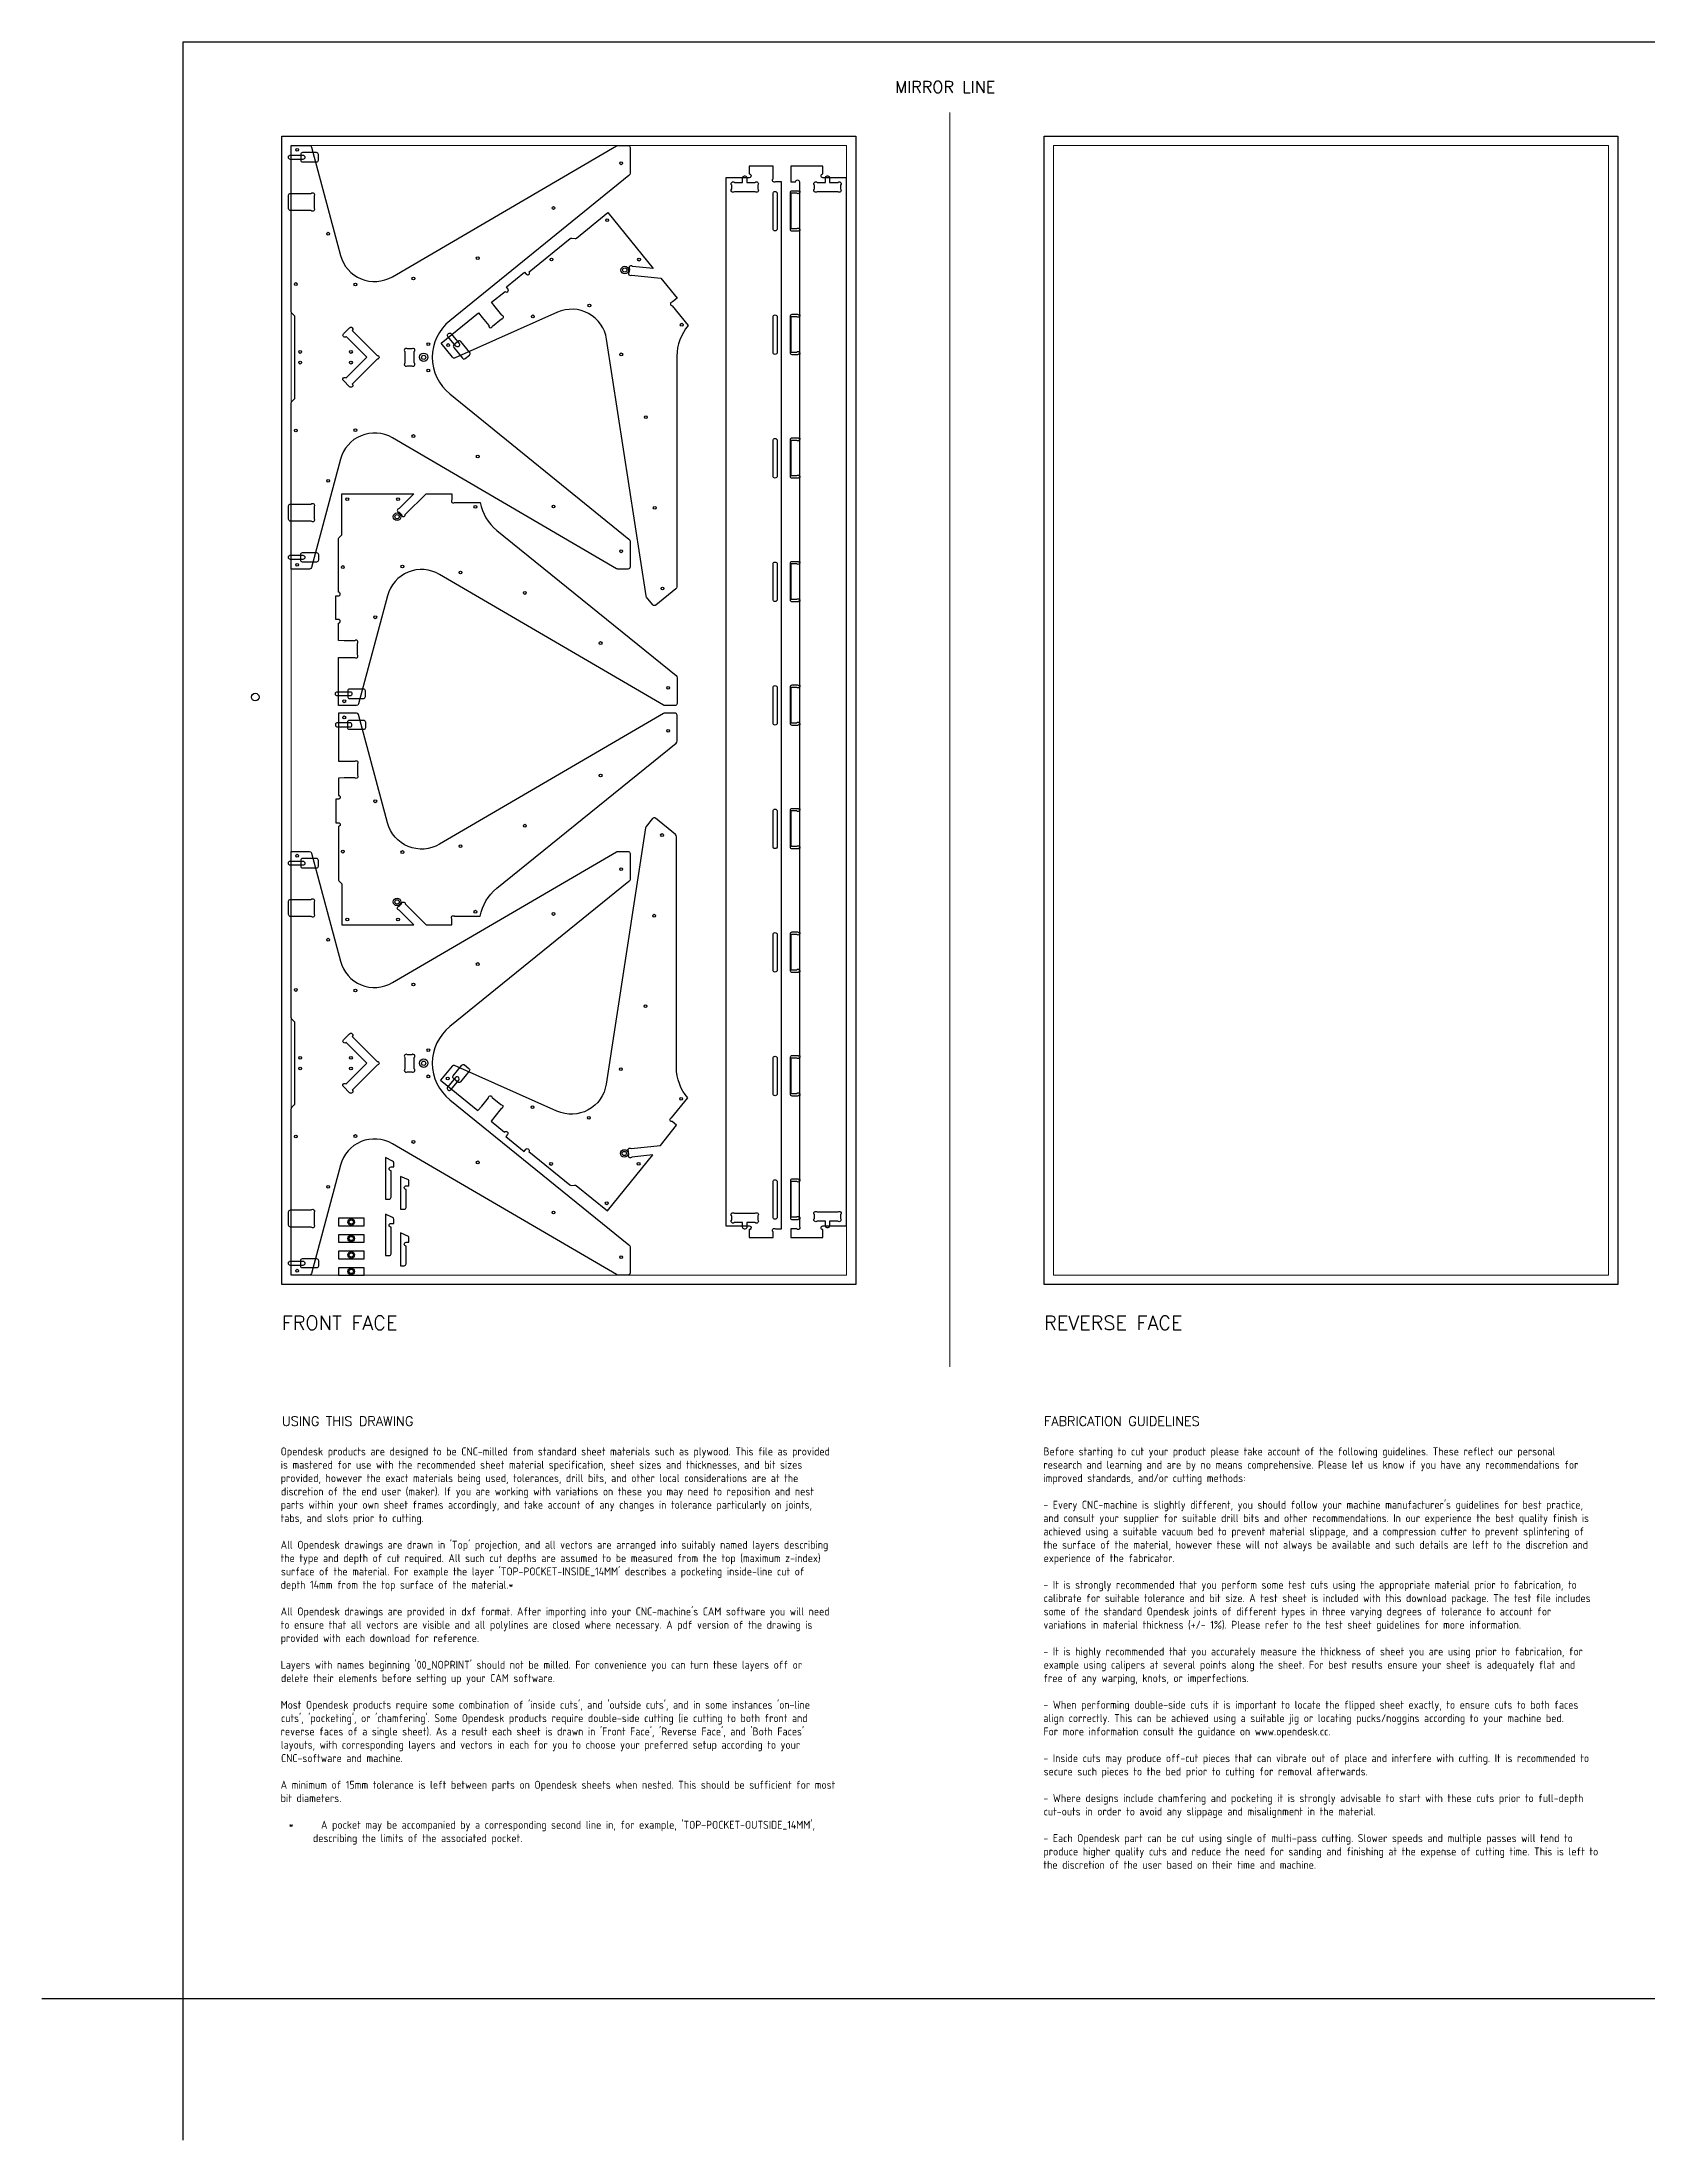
# Model space of a CAD drawing. Header units: millimetres. Extents: x -300 to 5880, y -300 to 4158.
# Drawn here: x -300 to 3112, y -300 to 4158 of the extents above; entities that cross this region are included whole.
import ezdxf
from ezdxf.enums import TextEntityAlignment as Align

# ---------------------------------------------------------------- set-up
doc = ezdxf.new("R2010")
doc.units = ezdxf.units.MM
doc.layers.add('00-NOPRINT_TEXT', color=7, linetype='Continuous', lineweight=25)
doc.layers.add('00_NOPRINT_TOLERANCE', color=7, linetype='Continuous', lineweight=5)
for name, color, linetype, lineweight, true_color in [('BOARD_$TH-NOMINAL', 3, 'Continuous', 30, 0x00ff00), ('TOP-CUT-INSIDE_18.000MM', 1, 'Continuous', 25, 0xff1c00), ('TOP-CUT-OUTSIDE_18.000MM', 220, 'Continuous', 25, 0xff00d1), ('TOP-HOLE-6.000MM-DIAM_14.000MM', 220, 'Continuous', 25, 0xff00c7), ('TOP-HOLE-9.000MM-DIAM_14.000MM', 220, 'Continuous', 25, 0xff00c7), ('TOP-HOLE-9.000MM-DIAM_18.000MM', 3, 'Continuous', 25, 0x00ff0c), ('TOP-POCKET-INSIDE_1.000MM', 3, 'Continuous', 25, 0x0eff00), ('TOP-POCKET-INSIDE_12.000MM', 140, 'Continuous', 25, 0x00b1ff), ('TOP-POCKET-INSIDE_16.000MM', 20, 'Continuous', 25, 0xff2100), ('TOP-POCKET-INSIDE_2.000MM', 110, 'Continuous', 25, 0x00ff94), ('TOP-POCKET-INSIDE_4.000MM', 160, 'Continuous', 25, 0x0026ff), ('TOP-POCKET-INSIDE_9.000MM', 60, 'Continuous', 25, 0xb0ff00)]:
    doc.layers.add(name, color=color, linetype=linetype, lineweight=lineweight, true_color=true_color)
doc.styles.add('OD-ISOCP-17_240', font='isocp.shx')
doc.styles.add('OD-ISOCP-17_241', font='isocp.shx')
doc.styles.add('OD-ISOCP-17_242', font='isocp.shx')
doc.styles.add('OD-ISOCP-17_243', font='isocp.shx')
doc.styles.add('OD-ISOCP-17_244', font='isocp.shx')
doc.styles.add('OD-ISOCP-17_245', font='isocp.shx')
doc.styles.add('OD-ISOCP-17_246', font='isocp.shx')
doc.styles.add('OD-ISOCP-17_247', font='isocp.shx')
doc.styles.add('OD-ISOCP-17_248', font='isocp.shx')
doc.styles.add('OD-ISOCP-17_249', font='isocp.shx')
doc.styles.add('OD-ISOCP-17_250', font='isocp.shx')
doc.styles.add('OD-ISOCP-17_251', font='isocp.shx')
doc.styles.add('OD-ISOCP-17_252', font='isocp.shx')
doc.styles.add('OD-ISOCP-17_253', font='isocp.shx')
doc.styles.add('OD-ISOCP-17_254', font='isocp.shx')
doc.styles.add('OD-ISOCP-17_255', font='isocp.shx')
doc.styles.add('OD-ISOCP-17_256', font='isocp.shx')
doc.styles.add('OD-ISOCP-17_257', font='isocp.shx')
doc.styles.add('OD-ISOCP-17_258', font='isocp.shx')
doc.styles.add('OD-ISOCP-17_259', font='isocp.shx')
doc.styles.add('OD-ISOCP-17_260', font='isocp.shx')
doc.styles.add('OD-ISOCP-17_261', font='isocp.shx')
doc.styles.add('OD-ISOCP-17_262', font='isocp.shx')
doc.styles.add('OD-ISOCP-17_263', font='isocp.shx')
doc.styles.add('OD-ISOCP-17_264', font='isocp.shx')
doc.styles.add('OD-ISOCP-17_265', font='isocp.shx')
doc.styles.add('OD-ISOCP-17_266', font='isocp.shx')
doc.styles.add('OD-ISOCP-17_267', font='isocp.shx')
doc.styles.add('OD-ISOCP-17_268', font='isocp.shx')
doc.styles.add('OD-ISOCP-17_269', font='isocp.shx')
doc.styles.add('OD-ISOCP-17_270', font='isocp.shx')
doc.styles.add('OD-ISOCP-17_271', font='isocp.shx')
doc.styles.add('OD-ISOCP-17_272', font='isocp.shx')
doc.styles.add('OD-ISOCP-17_273', font='isocp.shx')
doc.styles.add('OD-ISOCP-17_274', font='isocp.shx')
doc.styles.add('OD-ISOCP-17_275', font='isocp.shx')
doc.styles.add('OD-ISOCP-17_276', font='isocp.shx')
doc.styles.add('OD-ISOCP-17_277', font='isocp.shx')
doc.styles.add('OD-ISOCP-17_278', font='isocp.shx')
doc.styles.add('OD-ISOCP-17_279', font='isocp.shx')
doc.styles.add('OD-ISOCP-17_280', font='isocp.shx')
doc.styles.add('OD-ISOCP-17_281', font='isocp.shx')
doc.styles.add('OD-ISOCP-17_282', font='isocp.shx')
doc.styles.add('OD-ISOCP-17_283', font='isocp.shx')
doc.styles.add('OD-ISOCP-17_284', font='isocp.shx')
doc.styles.add('OD-ISOCP-17_285', font='isocp.shx')
doc.styles.add('OD-ISOCP-17_286', font='isocp.shx')
doc.styles.add('OD-ISOCP-17_287', font='isocp.shx')
doc.styles.add('OD-ISOCP-17_288', font='isocp.shx')
doc.styles.add('OD-SIMPLEX-20_87', font='simplex.shx')
doc.styles.add('OD-SIMPLEX-20_88', font='simplex.shx')
doc.styles.add('OD-SIMPLEX-25_89', font='simplex.shx')
doc.styles.add('OD-SIMPLEX-30_88', font='simplex.shx')
doc.styles.add('OD-SIMPLEX-30_89', font='simplex.shx')

# ---------------------------------------------------------------- blocks, each defined once
blk = doc.blocks.new('Borders Opendesk_7')
at = {"layer": '00-NOPRINT_TEXT'}
for p, q in [((0, 4158), (5880, 4158)), ((0, 0), (0, 4158)), ((0, 0), (-300, 0)), ((0, -300), (0, 0)), ((5880, 0), (0, 0))]:
    blk.add_line(p, q, dxfattribs=at)
at = {"layer": '00_NOPRINT_TOLERANCE', "ltscale": 0.379043}
blk.add_line((1630, 1343.2), (1630, 4008), dxfattribs=at)
at = {"layer": '00_NOPRINT_TOLERANCE', "ltscale": 0.379202}
for p, q in [((210, 3958), (1430, 3958)), ((210, 1518), (210, 3958)), ((1430, 3958), (1430, 1518)), ((1830, 3958), (3050, 3958)), ((1830, 1518), (1830, 3958)), ((3050, 3958), (3050, 1518)), ((1430, 1518), (210, 1518)), ((3050, 1518), (1830, 1518))]:
    blk.add_line(p, q, dxfattribs=at)
at = {"layer": '00_NOPRINT_TOLERANCE', "ltscale": 0.380876}
for p, q in [((230, 3938), (1410, 3938)), ((1850, 3938), (3030, 3938)), ((1410, 1538), (230, 1538)), ((3030, 1538), (1850, 1538))]:
    blk.add_line(p, q, dxfattribs=at)
at = {"layer": '00_NOPRINT_TOLERANCE', "ltscale": 0.380023}
for p, q in [((230, 1538), (230, 3938)), ((1410, 3938), (1410, 1538)), ((1850, 1538), (1850, 3938)), ((3030, 3938), (3030, 1538))]:
    blk.add_line(p, q, dxfattribs=at)
at = {"layer": 'BOARD_$TH-NOMINAL'}
for p, q in [((210, 3958), (1430, 3958)), ((210, 1518), (210, 3958)), ((1430, 3958), (1430, 1518)), ((1830, 3958), (3050, 3958)), ((1830, 1518), (1830, 3958)), ((3050, 3958), (3050, 1518)), ((1430, 1518), (210, 1518)), ((3050, 1518), (1830, 1518))]:
    blk.add_line(p, q, dxfattribs=at)
at = {"layer": '00-NOPRINT_TEXT', "style": 'OD-SIMPLEX-25_89'}
blk.add_text('MIRROR LINE', height=25, dxfattribs=at).set_placement((1513.3, 4049.9))
at = {"layer": '00-NOPRINT_TEXT', "color": 7}
for s, height, style, p in [('FRONT FACE', 30, 'OD-SIMPLEX-30_89', (210, 1451.3)), ('REVERSE FACE', 30, 'OD-SIMPLEX-30_88', (1830, 1451.3)), ('USING THIS DRAWING', 20, 'OD-SIMPLEX-20_88', (210, 1237.4)), ('FABRICATION GUIDELINES', 20, 'OD-SIMPLEX-20_87', (1830, 1237.4))]:
    blk.add_text(s, height=height, dxfattribs=dict(at, style=style)).set_placement(p, align=Align.TOP_LEFT)
for s, style, p in [('Opendesk products are designed to be CNC-milled from standard sheet materials such as plywood. This file as provided', 'OD-ISOCP-17_265', (207.4, 1154.7)), ('Before starting to cut your product please take account of the following guidelines. These reflect our personal', 'OD-ISOCP-17_240', (1828.7, 1154.7)), ('is mastered for use with the recommended sheet material specification, sheet sizes and thicknesses, and bit sizes', 'OD-ISOCP-17_266', (207.4, 1126.3)), ('provided, however the exact materials being used, tolerances, drill bits, and other local considerations are at the', 'OD-ISOCP-17_267', (207.4, 1098)), ('research and learning and are by no means comprehensive. Please let us know if you have any recommendations for', 'OD-ISOCP-17_241', (1828.7, 1126.3)), ('improved standards, and/or cutting methods:', 'OD-ISOCP-17_242', (1828.7, 1098)), ('discretion of the end user (maker). If you are working with variations on these you may need to reposition and nest', 'OD-ISOCP-17_268', (208.1, 1069.7)), ('tabs, and slots prior to cutting.', 'OD-ISOCP-17_270', (207.4, 1013)), ('parts within your own sheet frames accordingly, and take account of any changes in tolerance particularly on joints,', 'OD-ISOCP-17_269', (207.4, 1041.3)), ("- Every CNC-machine is slightly different, you should follow your machine manufacturer's guidelines for best practice,", 'OD-ISOCP-17_243', (1828.7, 1041.3)), ('and consult your supplier for suitable drill bits and other recommendations. In our experience the best quality finish is', 'OD-ISOCP-17_244', (1828.7, 1013)), ('achieved using a suitable vacuum bed to prevent material slippage, and a compression cutter to prevent splintering of', 'OD-ISOCP-17_245', (1828.7, 984.7)), ('the type and depth of cut required. All such cut depths are assumed to be measured from the top (maximum z-index)', 'OD-ISOCP-17_272', (207.4, 928)), ("All Opendesk drawings are drawn in 'Top' projection, and all vectors are arranged into suitably named layers describing", 'OD-ISOCP-17_271', (207.4, 956.3)), ('the surface of the material, however these will not always be available and such details are left to the discretion and', 'OD-ISOCP-17_246', (1828.7, 956.3)), ('experience of the fabricator.', 'OD-ISOCP-17_247', (1829.2, 928)), ("surface of the material. For example the layer 'TOP-POCKET-INSIDE_14MM' describes a pocketing inside-line cut of", 'OD-ISOCP-17_273', (208, 899.7)), ('depth 14mm from the top surface of the material.*', 'OD-ISOCP-17_274', (207.4, 871.3)), ('- It is strongly recommended that you perform some test cuts using the appropriate material prior to fabrication, to', 'OD-ISOCP-17_248', (1828.7, 871.3)), ('calibrate for suitable tolerance and bit size. A test sheet is included with this download package. The test file includes', 'OD-ISOCP-17_249', (1829.3, 843)), ('to ensure that all vectors are visible and all polylines are closed where necessary. A pdf version of the drawing is', 'OD-ISOCP-17_276', (207.4, 786.3)), ("All Opendesk drawings are provided in dxf format. After importing into your CNC-machine's CAM software you will need", 'OD-ISOCP-17_275', (207.4, 814.7)), ('variations in material thickness (+/- 1%). Please refer to the test sheet guidelines for more information.', 'OD-ISOCP-17_251', (1828.7, 786.3)), ('some of the standard Opendesk joints of different types in three varying degrees of tolerance to account for', 'OD-ISOCP-17_250', (1829.2, 814.7)), ('provided with each download for reference.', 'OD-ISOCP-17_277', (207.4, 758)), ("Layers with names beginning '00_NOPRINT' should not be milled. For convenience you can turn these layers off or", 'OD-ISOCP-17_278', (207.4, 701.3)), ('- It is highly recommended that you accurately measure the thickness of sheet you are using prior to fabrication, for', 'OD-ISOCP-17_252', (1828.7, 729.7)), ('example using calipers at several points along the sheet. For best results ensure your sheet is adequately flat and', 'OD-ISOCP-17_253', (1829.2, 701.3)), ('delete their elements before setting up your CAM software.', 'OD-ISOCP-17_279', (208.1, 673)), ('free of any warping, knots, or imperfections.', 'OD-ISOCP-17_254', (1828.7, 673)), ("Most Opendesk products require some combination of 'inside cuts', and 'outside cuts', and in some instances 'on-line", 'OD-ISOCP-17_280', (207.4, 616.3)), ('- When performing double-side cuts it is important to locate the flipped sheet exactly, to ensure cuts to both faces', 'OD-ISOCP-17_255', (1828.7, 616.3)), ("reverse faces of a single sheet). As a result each sheet is drawn in 'Front Face', 'Reverse Face', and 'Both Faces'", 'OD-ISOCP-17_282', (207.4, 559.7)), ("cuts', 'pocketing', or 'chamfering'. Some Opendesk products require double-side cutting (ie cutting to both front and", 'OD-ISOCP-17_281', (208.1, 588)), ('align correctly. This can be achieved using a suitable jig or locating pucks/noggins according to your machine bed.', 'OD-ISOCP-17_256', (1828.7, 588)), ('layouts, with corresponding layers and vectors in each for you to choose your preferred setup according to your', 'OD-ISOCP-17_283', (207.8, 531.3)), ('For more information consult the guidance on www.opendesk.cc.', 'OD-ISOCP-17_257', (1828.7, 559.7)), ('CNC-software and machine.', 'OD-ISOCP-17_284', (208.2, 503)), ('- Inside cuts may produce off-cut pieces that can vibrate out of place and interfere with cutting. It is recommended to', 'OD-ISOCP-17_258', (1828.7, 503)), ('secure such pieces to the bed prior to cutting for removal afterwards.', 'OD-ISOCP-17_259', (1829.2, 474.7)), ('A minimum of 15mm tolerance is left between parts on Opendesk sheets when nested. This should be sufficient for most', 'OD-ISOCP-17_285', (207.4, 446.3)), ('bit diameters.', 'OD-ISOCP-17_286', (207.4, 418)), ('- Where designs include chamfering and pocketing it is strongly advisable to start with these cuts prior to full-depth', 'OD-ISOCP-17_260', (1828.7, 418)), ('cut-outs in order to avoid any slippage and misalignment in the material.', 'OD-ISOCP-17_261', (1829.3, 389.7)), ("*      A pocket may be accompanied by a corresponding second line in, for example, 'TOP-POCKET-OUTSIDE_14MM',", 'OD-ISOCP-17_287', (224.4, 361.3)), ('describing the limits of the associated pocket.', 'OD-ISOCP-17_288', (276.1, 333)), ('- Each Opendesk part can be cut using single of multi-pass cutting. Slower speeds and multiple passes will tend to', 'OD-ISOCP-17_262', (1828.7, 333)), ('produce higher quality cuts and reduce the need for sanding and finishing at the expense of cutting time. This is left to', 'OD-ISOCP-17_263', (1828.7, 304.7)), ('the discretion of the user based on their time and machine.', 'OD-ISOCP-17_264', (1828.7, 276.3))]:
    blk.add_text(s, height=17, dxfattribs=dict(at, style=style)).set_placement(p)

msp = doc.modelspace()

# ---------------------------------------------------------------- linework, layer by layer
at = {"layer": 'TOP-CUT-INSIDE_18.000MM'}
for points in [[(1254, 3836, -1), (1263, 3836), (1263, 3761, -1), (1254, 3761)], [(1254, 3573.5, -1), (1263, 3573.5), (1263, 3498.5, -1), (1254, 3498.5)], [(359.6, 3544.9), (412.5, 3492, -1), (412.5, 3484), (359.6, 3431.1, -1), (353.9, 3425.4), (340.9, 3438.4, -1), (346.6, 3444.1), (390.5, 3488), (346.6, 3531.9, -1), (340.9, 3537.6), (353.9, 3550.6, -1)], [(1254, 3311, -1), (1263, 3311), (1263, 3236, -1), (1254, 3236)], [(1254, 3048.5, -1), (1263, 3048.5), (1263, 2973.5, -1), (1254, 2973.5)], [(1263, 2711, -1), (1254, 2711), (1254, 2786, -1), (1263, 2786)], [(1263, 2448.5, -1), (1254, 2448.5), (1254, 2523.5, -1), (1263, 2523.5)], [(1263, 2186, -1), (1254, 2186), (1254, 2261, -1), (1263, 2261)], [(359.6, 2044.9), (412.5, 1992, -1), (412.5, 1984), (359.6, 1931.1, -1), (353.9, 1925.4), (340.9, 1938.4, -1), (346.6, 1944.1), (390.5, 1988), (346.6, 2031.9, -1), (340.9, 2037.6), (353.9, 2050.6, -1)], [(1263, 1923.5, -1), (1254, 1923.5), (1254, 1998.5, -1), (1263, 1998.5)], [(1254, 1736, -1), (1263, 1736), (1263, 1661, -1), (1254, 1661)]]:
    msp.add_lwpolyline(points, format="xyb", close=True, dxfattribs=at)
at = {"layer": 'TOP-CUT-OUTSIDE_18.000MM'}
for points in [[(950, 3097.1), (950, 3042.5, -0.414214), (945.5, 3038), (924.1, 3038, -0.132835), (921.1, 3038.8), (444.8, 3316.8, 0.494592), (334.5, 3271.4), (272.9, 3041.3, -0.339454), (268.5, 3038), (230, 3038), (230, 3391.1, -0.198912), (231.3, 3394.3), (236.3, 3399.3, 0.198912), (237.5, 3402.2), (237.5, 3573.8, 0.198912), (236.3, 3576.7), (231.3, 3581.7, -0.198912), (230, 3584.9), (230, 3938), (268.5, 3938, -0.339454), (272.9, 3934.7), (334.5, 3704.6, 0.494592), (444.8, 3659.2), (921.1, 3937.2, -0.132835), (924.1, 3938), (945.5, 3938, -0.414214), (950, 3933.5), (950, 3878.9, -0.226277), (947.8, 3874.2), (566.8, 3565.7, 0.476976), (566.8, 3410.3), (947.8, 3101.8, -0.226277)], [(1259.1, 1636), (1272, 1636), (1272, 3861), (1259.1, 3861, -1), (1254, 3867.1), (1254, 3894), (1203.6, 3894), (1203.6, 3877.6, -1.064946), (1203, 3869.6), (1154, 3869.6), (1154, 1642.4), (1203, 1642.4, -1.064946), (1203.6, 1634.4), (1203.6, 1618), (1254, 1618), (1254, 1629.9, -1)], [(950, 1597.1), (950, 1542.5, -0.414214), (945.5, 1538), (924.1, 1538, -0.132835), (921.1, 1538.8), (444.8, 1816.8, 0.494592), (334.5, 1771.4), (272.9, 1541.3, -0.339454), (268.5, 1538), (230, 1538), (230, 1891.1, -0.198912), (231.3, 1894.3), (236.3, 1899.3, 0.198912), (237.5, 1902.2), (237.5, 2073.8, 0.198912), (236.3, 2076.7), (231.3, 2081.7, -0.198912), (230, 2084.9), (230, 2438), (268.5, 2438, -0.339454), (272.9, 2434.7), (334.5, 2204.6, 0.494592), (444.8, 2159.2), (921.1, 2437.2, -0.132835), (924.1, 2438), (945.5, 2438, -0.414214), (950, 2433.5), (950, 2378.9, -0.226277), (947.8, 2374.2), (566.8, 2065.7, 0.476976), (566.8, 1910.3), (947.8, 1601.8, -0.226277)], [(474, 1727.6), (479.9, 1727.6), (479.9, 1736.2, 0.265299), (479, 1740.1), (462.1, 1747.6), (462, 1747.6), (462, 1677.6), (470, 1677.6, 0.414214), (474, 1681.6), (474, 1719.6, -0.999951)], [(474, 1607.6), (479.9, 1607.6), (479.9, 1616.2, 0.265299), (479, 1620.1), (462.1, 1627.6), (462, 1627.6), (462, 1557.6), (470, 1557.6, 0.414214), (474, 1561.6), (474, 1599.6, -0.999951)]]:
    msp.add_lwpolyline(points, format="xyb", close=True, dxfattribs=at)
for points in [[(1304.5, 3836.5), (1292, 3836.5), (1292, 3761.5), (1304.3, 3761.5, -1), (1310, 3755.8), (1310, 3579.8, -1), (1304.5, 3574), (1292, 3574), (1292, 3499), (1304.3, 3499, -1), (1310, 3493.3), (1310, 3317.3, -1), (1304.5, 3311.5), (1292, 3311.5), (1292, 3236.5), (1304.3, 3236.5, -1), (1310, 3230.8), (1310, 3054.8, -1), (1304.5, 3049), (1292, 3049), (1292, 2974), (1304.3, 2974, -1), (1310, 2968.3), (1310, 2792.3, -1), (1304.5, 2786.5), (1292, 2786.5), (1292, 2711.5), (1304.3, 2711.5, -1), (1310, 2705.8), (1310, 2529.8, -1), (1304.5, 2524), (1292, 2524), (1292, 2449), (1304.3, 2449, -1), (1310, 2443.3), (1310, 2267.3, -1), (1304.5, 2261.5), (1292, 2261.5), (1292, 2186.5), (1304.3, 2186.5, -1), (1310, 2180.8), (1310, 2004.8, -1), (1304.5, 1999), (1292, 1999), (1292, 1924), (1304.3, 1924, -1), (1310, 1918.3), (1310, 1742.3, -1), (1304.5, 1736.5), (1292, 1736.5), (1292, 1661.5), (1304.3, 1661.5, -1), (1310, 1655.8), (1310, 1641.3, -1.060722), (1304, 1636), (1292, 1636), (1292, 1618), (1360, 1618), (1360, 1634.4, -1), (1360, 1642.4), (1410, 1642.4), (1410, 3869.6), (1360, 3869.6, -1), (1360, 3877.6), (1360, 3894), (1292, 3894), (1292, 3861), (1302, 3861, -1), (1310, 3861), (1310, 3842.3, -1), (1304.5, 3836.5)], [(657.8, 3554.4), (676.5, 3569.6, 1), (677.3, 3577.6), (663.3, 3594.9), (655.7, 3604.9), (684.4, 3628.1, 1), (690.6, 3633.1), (687.2, 3637.4), (726, 3668.9), (729.5, 3664.6, 1), (735.7, 3669.7), (822.8, 3740.2, -0.198912), (826.1, 3741.2), (833.2, 3740.5, 0.198912), (836.1, 3741.3), (902.8, 3795.3), (999.1, 3676.4), (955, 3681.1, 1), (948.8, 3676), (948.1, 3669, 1), (953.1, 3662.8), (1015.5, 3656.2), (1050.1, 3613.5), (1040.3, 3605.5, 1), (1039.4, 3597.6), (1073.6, 3555.4, 0.178377), (1049.7, 3490.5), (1049.7, 3000.3, -0.226277), (1047.5, 2995.7), (1005, 2961.3, -0.414214), (998.7, 2961.9), (985.2, 2978.5, -0.132835), (984, 2981.4), (900.2, 3526.5, 0.494592), (795.6, 3583.6), (578, 3486.7, -0.339454), (572.7, 3488), (548.4, 3518), (627.6, 3582.2), (635.8, 3572.6), (649.8, 3555.3, 1), (657.8, 3554.4)], [(370.5, 2856), (370.5, 2880, 1), (364.8, 2885.7), (342.5, 2885.7), (330, 2886), (330, 2923, 1), (330, 2931), (324.5, 2931), (324.5, 2981), (330, 2981, 1), (330, 2989), (330, 3101.1, -0.198912), (331.3, 3104.3), (336.3, 3109.3, 0.198912), (337.5, 3112.2), (337.5, 3198), (490.5, 3198), (459.1, 3166.6, 1), (459.1, 3158.6), (464.2, 3153.6, 1), (472.2, 3153.6), (516.5, 3198), (571.5, 3198), (571.5, 3185.4, 1), (577.2, 3179.7), (631.5, 3179.7, 0.178377), (666.8, 3120.3), (1047.8, 2811.8, -0.226277), (1050, 2807.1), (1050, 2752.5, -0.414214), (1045.5, 2748), (1024.1, 2748, -0.132835), (1021.1, 2748.8), (544.8, 3026.8, 0.494592), (434.5, 2981.4), (372.9, 2751.3, -0.339454), (368.5, 2748), (330, 2748), (330, 2850), (342.5, 2850.3), (364.8, 2850.3, 1), (370.5, 2856)], [(364.8, 2629.7, -1), (370.5, 2624), (370.5, 2600, -1), (364.8, 2594.3), (342.5, 2594.3), (330, 2594), (330, 2557, -1), (330, 2549), (324.5, 2549), (324.5, 2499), (330, 2499, -1), (330, 2491), (330, 2378.9, 0.198912), (331.3, 2375.7), (336.3, 2370.7, -0.198912), (337.5, 2367.8), (337.5, 2282), (490.5, 2282), (459.1, 2313.4, -1), (459.1, 2321.4), (464.2, 2326.4, -1), (472.2, 2326.4), (516.5, 2282), (571.5, 2282), (571.5, 2294.6, -1), (577.2, 2300.3), (631.5, 2300.3, -0.178377), (666.8, 2359.7), (1047.8, 2668.2, 0.226277), (1050, 2672.9), (1050, 2727.5, 0.414214), (1045.5, 2732), (1024.1, 2732, 0.132835), (1021.1, 2731.2), (544.8, 2453.2, -0.494592), (434.5, 2498.6), (372.9, 2728.7, 0.339454), (368.5, 2732), (330, 2732), (330, 2630), (342.5, 2629.7), (364.8, 2629.7)], [(648.9, 1914.4, -1), (656.8, 1915.3), (675.5, 1900.1, -1), (676.4, 1892.1), (662.3, 1874.8), (654.7, 1864.9), (683.4, 1841.6, -1), (689.7, 1836.6), (686.2, 1832.3), (725.1, 1800.8), (728.5, 1805.1, -1), (734.7, 1800.1), (821.9, 1729.5, 0.198912), (825.2, 1728.5), (832.2, 1729.2, -0.198912), (835.2, 1728.4), (901.9, 1674.4), (998.2, 1793.3), (954.1, 1788.6, -1), (947.8, 1793.7), (947.1, 1800.7, -1), (952.1, 1806.9), (1014.5, 1813.5), (1049.1, 1856.2), (1039.3, 1864.2, -1), (1038.5, 1872.1), (1072.6, 1914.3, -0.178377), (1048.7, 1979.2), (1048.7, 2469.4, 0.226277), (1046.5, 2474), (1004, 2508.4, 0.414214), (997.7, 2507.8), (984.3, 2491.2, 0.132835), (983, 2488.3), (899.3, 1943.2, -0.494592), (794.6, 1886.1), (577, 1983, 0.339454), (571.7, 1981.7), (547.4, 1951.7), (626.7, 1887.6), (634.8, 1897.1), (648.9, 1914.4)], [(448.2, 1776.2, 0.337064), (445.3, 1780.1), (430, 1787.6), (430, 1699.2), (438, 1699.2, 0.414214), (442, 1703.2), (442, 1759.6, -1), (442, 1767.6), (448.2, 1767.6), (448.2, 1767.6), (448.2, 1776.2)], [(448.2, 1656.2, 0.337064), (445.3, 1660.1), (430, 1667.6), (430, 1579.2), (438, 1579.2, 0.414214), (442, 1583.2), (442, 1639.6, -1), (442, 1647.6), (448.2, 1647.6), (448.2, 1647.6), (448.2, 1656.2)]]:
    msp.add_lwpolyline(points, format="xyb", dxfattribs=at)
for points in [[(330, 1642.6), (385, 1642.6), (385, 1658.6), (330, 1658.6)], [(330, 1607.6), (385, 1607.6), (385, 1623.6), (330, 1623.6)], [(330, 1572.6), (385, 1572.6), (385, 1588.6), (330, 1588.6)], [(330, 1537.6), (385, 1537.6), (385, 1553.6), (330, 1553.6)]]:
    msp.add_lwpolyline(points, close=True, dxfattribs=at)
at = {"layer": 'TOP-HOLE-6.000MM-DIAM_14.000MM'}
for centre in [(242.6, 3928.9), (931.2, 3900.2), (787.5, 3805.2), (308.5, 3750.5), (901.3, 3779.3), (626.3, 3698.7), (489.5, 3655.3), (783.2, 3695.7), (969.2, 3695.5), (239.6, 3643.7), (366.2, 3642.7), (743.5, 3575), (863.6, 3598), (1059.8, 3557.2), (249, 3499.3), (249, 3476.7), (356.9, 3499.3), (356.9, 3476.7), (521.3, 3515.9), (563.4, 3514), (931.4, 3494.2), (521.3, 3460.1), (983.8, 3360.6), (239.6, 3332.3), (366.2, 3333.3), (489.5, 3320.7), (626.3, 3277.3), (308.5, 3225.5), (349, 3186.7), (456.9, 3186.7), (621.3, 3170.1), (787.5, 3170.8), (1002.4, 3168.3), (931.2, 3075.8), (242.6, 3047.1), (339.6, 3042.3), (466.2, 3043.3), (589.5, 3030.7), (726.3, 2987.3), (1019, 2996.8), (408.5, 2935.5), (887.5, 2880.8), (1031.2, 2785.8), (342.6, 2757.1), (342.6, 2722.9), (1031.2, 2694.2), (887.5, 2599.2), (408.5, 2544.5), (589.5, 2449.3), (726.3, 2492.7), (1018.1, 2472.9), (242.6, 2428.9), (339.6, 2437.7), (466.2, 2436.7), (931.2, 2400.2), (349, 2293.3), (456.9, 2293.3), (621.3, 2309.9), (787.5, 2305.2), (1001.5, 2301.4), (308.5, 2250.5), (626.3, 2198.7), (239.6, 2143.7), (366.2, 2142.7), (489.5, 2155.3), (982.8, 2109.1), (521.3, 2015.9), (249, 1999.3), (249, 1976.7), (356.9, 1999.3), (356.9, 1976.7), (521.3, 1960.1), (930.4, 1975.5), (562.4, 1955.7), (742.6, 1894.7), (862.6, 1871.8), (1058.8, 1912.5), (239.6, 1832.3), (366.2, 1833.3), (489.5, 1820.7), (626.3, 1777.3), (782.2, 1774), (968.3, 1774.2), (308.5, 1725.5), (787.5, 1670.8), (900.4, 1690.4), (931.2, 1575.8), (242.6, 1547.1)]:
    msp.add_circle(centre, 3, dxfattribs=at)
at = {"layer": 'TOP-HOLE-9.000MM-DIAM_14.000MM'}
for centre in [(511.4, 3488), (511.4, 1988)]:
    msp.add_circle(centre, 4.5, dxfattribs=at)
at = {"layer": 'TOP-HOLE-9.000MM-DIAM_18.000MM'}
for centre in [(938.8, 3673.4), (454.9, 3149.2), (454.9, 2330.8), (937.8, 1796.3), (357.5, 1650.6), (357.5, 1615.6), (357.5, 1580.6), (357.5, 1545.6)]:
    msp.add_circle(centre, 4.5, dxfattribs=at)
at = {"layer": 'TOP-POCKET-INSIDE_1.000MM'}
for centre in [(938.8, 3673.4), (454.9, 3149.2), (153.5, 2766.1), (454.9, 2330.8), (937.8, 1796.3)]:
    msp.add_circle(centre, 8, dxfattribs=at)
at = {"layer": 'TOP-POCKET-INSIDE_12.000MM'}
for points in [[(224.4, 3803.8), (224.4, 3832.2, -0.414214), (228.4, 3836.2), (272.3, 3836.2, -1), (278.5, 3831.1), (278.5, 3804.9, -1), (272.3, 3799.8), (228.4, 3799.8, -0.414214)], [(272.3, 3139.8), (228.4, 3139.8, -0.414214), (224.4, 3143.8), (224.4, 3172.2, -0.414214), (228.4, 3176.2), (272.3, 3176.2, -1), (278.5, 3171.1), (278.5, 3144.9, -1)], [(224.4, 2303.8), (224.4, 2332.2, -0.414214), (228.4, 2336.2), (272.3, 2336.2, -1), (278.5, 2331.1), (278.5, 2304.9, -1), (272.3, 2299.8), (228.4, 2299.8, -0.414214)], [(272.3, 1639.8), (228.4, 1639.8, -0.414214), (224.4, 1643.8), (224.4, 1672.2, -0.414214), (228.4, 1676.2), (272.3, 1676.2, -1), (278.5, 1671.1), (278.5, 1644.9, -1)]]:
    msp.add_lwpolyline(points, format="xyb", close=True, dxfattribs=at)
at = {"layer": 'TOP-POCKET-INSIDE_16.000MM'}
for points in [[(1198.4, 3869.4), (1198.4, 3859.6), (1216, 3859.6, -1), (1221.7, 3853.9), (1221.7, 3845.6, -1), (1216, 3839.9), (1171.8, 3839.9, -1), (1166.1, 3845.6), (1166.1, 3853.9, -1), (1171.8, 3859.6), (1189.4, 3859.6), (1189.4, 3869.4, -0.414214), (1193.4, 3873.4), (1194.4, 3873.4, -0.414214), (1198.4, 3869.4)], [(1374.2, 3869.4), (1374.2, 3859.6), (1391.8, 3859.6, -1), (1397.5, 3853.9), (1397.5, 3845.6, -1), (1391.8, 3839.9), (1347.6, 3839.9, -1), (1341.9, 3845.6), (1341.9, 3853.9, -1), (1347.6, 3859.6), (1365.2, 3859.6), (1365.2, 3869.4, -0.414214), (1369.2, 3873.4), (1370.2, 3873.4, -0.414214), (1374.2, 3869.4)], [(1374.2, 1642.6, -0.414214), (1370.2, 1638.6), (1369.2, 1638.6, -0.414214), (1365.2, 1642.6), (1365.2, 1652.4), (1347.6, 1652.4, -1), (1341.9, 1658.1), (1341.9, 1666.4, -1), (1347.6, 1672.1), (1391.8, 1672.1, -1), (1397.5, 1666.4), (1397.5, 1658.1, -1), (1391.8, 1652.4), (1374.2, 1652.4), (1374.2, 1642.6)]]:
    msp.add_lwpolyline(points, format="xyb", dxfattribs=at)
msp.add_lwpolyline([(1189.4, 1639.6), (1189.4, 1649.4), (1171.8, 1649.4, -1), (1166.1, 1655.1), (1166.1, 1663.4, -1), (1171.8, 1669.1), (1216, 1669.1, -1), (1221.7, 1663.4), (1221.7, 1655.1, -1), (1216, 1649.4), (1198.4, 1649.4), (1198.4, 1639.6, -0.414214), (1194.4, 1635.6), (1193.4, 1635.6, -0.414214)], format="xyb", close=True, dxfattribs=at)
at = {"layer": 'TOP-POCKET-INSIDE_2.000MM'}
for centre, radius in [((511.4, 3488), 9), ((511.4, 1988), 9), ((357.5, 1650.6), 7), ((357.5, 1615.6), 7), ((357.5, 1580.6), 7), ((357.5, 1545.6), 7)]:
    msp.add_circle(centre, radius, dxfattribs=at)
at = {"layer": 'TOP-POCKET-INSIDE_4.000MM'}
for points in [[(224, 3913.5, -0.414214), (228, 3917.5), (254.5, 3917.5, -1), (254.5, 3908.5), (228, 3908.5, -0.414214), (224, 3912.5)], [(564.4, 3538.7, -0.414214), (570.1, 3538.1), (586.7, 3517.5, -1), (579.7, 3511.9), (563.1, 3532.5, -0.414214), (563.6, 3538.1)], [(224, 3063.5, -0.414214), (228, 3067.5), (254.5, 3067.5, -1), (254.5, 3058.5), (228, 3058.5, -0.414214), (224, 3062.5)], [(324, 2772.5), (324, 2773.5, -0.414214), (328, 2777.5), (354.5, 2777.5, -1), (354.5, 2768.5), (328, 2768.5, -0.414214)], [(324, 2707.5), (324, 2706.5, 0.414214), (328, 2702.5), (354.5, 2702.5, 1), (354.5, 2711.5), (328, 2711.5, 0.414214)], [(224, 2413.5, -0.414214), (228, 2417.5), (254.5, 2417.5, -1), (254.5, 2408.5), (228, 2408.5, -0.414214), (224, 2412.5)], [(585.8, 1952.2, 1), (578.8, 1957.8), (562.1, 1937.2, 0.414214), (562.7, 1931.6), (563.5, 1931, 0.414214), (569.1, 1931.6)], [(228, 1558.5, -0.414214), (224, 1562.5), (224, 1563.5, -0.414214), (228, 1567.5), (254.5, 1567.5, -1), (254.5, 1558.5)]]:
    msp.add_lwpolyline(points, format="xyb", close=True, dxfattribs=at)
at = {"layer": 'TOP-POCKET-INSIDE_9.000MM'}
for points in [[(287.5, 3907), (287.5, 3919, 0.414214), (283.5, 3923), (254, 3923, 0.414214), (250, 3919), (250, 3907, 0.414214), (254, 3903), (283.5, 3903, 0.414214)], [(575.8, 3514.4, 0.414214), (575.2, 3508.8), (593.8, 3485.8, 0.414214), (599.4, 3485.2), (608.7, 3492.8, 0.414214), (609.3, 3498.4), (590.7, 3521.4, 0.414214), (585.1, 3522)], [(491.5, 3500, 1), (486.2, 3506), (476.8, 3506, 1), (471.5, 3500), (471.5, 3476, 1), (476.8, 3470), (486.2, 3470, 1), (491.5, 3476)], [(250, 3069, -0.414214), (254, 3073), (283.5, 3073, -0.414214), (287.5, 3069), (287.5, 3057, -0.414214), (283.5, 3053), (254, 3053, -0.414214), (250, 3057)], [(387.5, 2779, 0.414214), (383.5, 2783), (354, 2783, 0.414214), (350, 2779), (350, 2767, 0.414214), (354, 2763), (383.5, 2763, 0.414214), (387.5, 2767)], [(387.5, 2701, -0.414214), (383.5, 2697), (354, 2697, -0.414214), (350, 2701), (350, 2713, -0.414214), (354, 2717), (383.5, 2717, -0.414214), (387.5, 2713)], [(250, 2419), (250, 2407, 0.414214), (254, 2403), (283.5, 2403, 0.414214), (287.5, 2407), (287.5, 2419, 0.414214), (283.5, 2423), (254, 2423, 0.414214)], [(491.5, 2000, 1), (486.2, 2006), (476.8, 2006, 1), (471.5, 2000), (471.5, 1976, 1), (476.8, 1970), (486.2, 1970, 1), (491.5, 1976)], [(592.8, 1983.9, -0.414214), (598.4, 1984.5), (607.7, 1976.9, -0.414214), (608.3, 1971.3), (589.7, 1948.3, -0.414214), (584.1, 1947.8), (574.8, 1955.3, -0.414214), (574.2, 1960.9)], [(250, 1569, -0.414214), (254, 1573), (283.5, 1573, -0.414214), (287.5, 1569), (287.5, 1557, -0.414214), (283.5, 1553), (254, 1553, -0.414214), (250, 1557)]]:
    msp.add_lwpolyline(points, format="xyb", close=True, dxfattribs=at)
for points in [[(1291, 3759.8), (1291, 3837.9, -0.414214), (1295, 3841.9), (1306, 3841.9, -0.414214), (1310, 3837.9), (1310, 3759.8, -0.414214), (1306, 3755.8), (1295, 3755.8, -0.414214), (1291, 3759.8)], [(1291, 3497.3), (1291, 3575.4, -0.414214), (1295, 3579.4), (1306, 3579.4, -0.414214), (1310, 3575.4), (1310, 3497.3, -0.414214), (1306, 3493.3), (1295, 3493.3, -0.414214), (1291, 3497.3)], [(1291, 3234.8), (1291, 3312.9, -0.414214), (1295, 3316.9), (1306, 3316.9, -0.414214), (1310, 3312.9), (1310, 3234.8, -0.414214), (1306, 3230.8), (1295, 3230.8, -0.414214), (1291, 3234.8)], [(1291, 2972.3), (1291, 3050.4, -0.414214), (1295, 3054.4), (1306, 3054.4, -0.414214), (1310, 3050.4), (1310, 2972.3, -0.414214), (1306, 2968.3), (1295, 2968.3, -0.414214), (1291, 2972.3)], [(1291, 2709.8), (1291, 2787.9, -0.414214), (1295, 2791.9), (1306, 2791.9, -0.414214), (1310, 2787.9), (1310, 2709.8, -0.414214), (1306, 2705.8), (1295, 2705.8, -0.414214), (1291, 2709.8)], [(1291, 2447.3), (1291, 2525.4, -0.414214), (1295, 2529.4), (1306, 2529.4, -0.414214), (1310, 2525.4), (1310, 2447.3, -0.414214), (1306, 2443.3), (1295, 2443.3, -0.414214), (1291, 2447.3)], [(1291, 2184.8), (1291, 2262.9, -0.414214), (1295, 2266.9), (1306, 2266.9, -0.414214), (1310, 2262.9), (1310, 2184.8, -0.414214), (1306, 2180.8), (1295, 2180.8, -0.414214), (1291, 2184.8)], [(1291, 1922.3), (1291, 2000.4, -0.414214), (1295, 2004.4), (1306, 2004.4, -0.414214), (1310, 2000.4), (1310, 1922.3, -0.414214), (1306, 1918.3), (1295, 1918.3, -0.414214), (1291, 1922.3)], [(1295, 1655.8), (1306, 1655.8, 0.414214), (1310, 1659.8), (1310, 1737.9, 0.414214), (1306, 1741.9), (1295, 1741.9, 0.414214), (1291, 1737.9), (1291, 1659.8, 0.414214), (1295, 1655.8)]]:
    msp.add_lwpolyline(points, format="xyb", dxfattribs=at)

# ---------------------------------------------------------------- block references
msp.add_blockref('Borders Opendesk_7', (0, 0))

doc.saveas('drawing.dxf')
